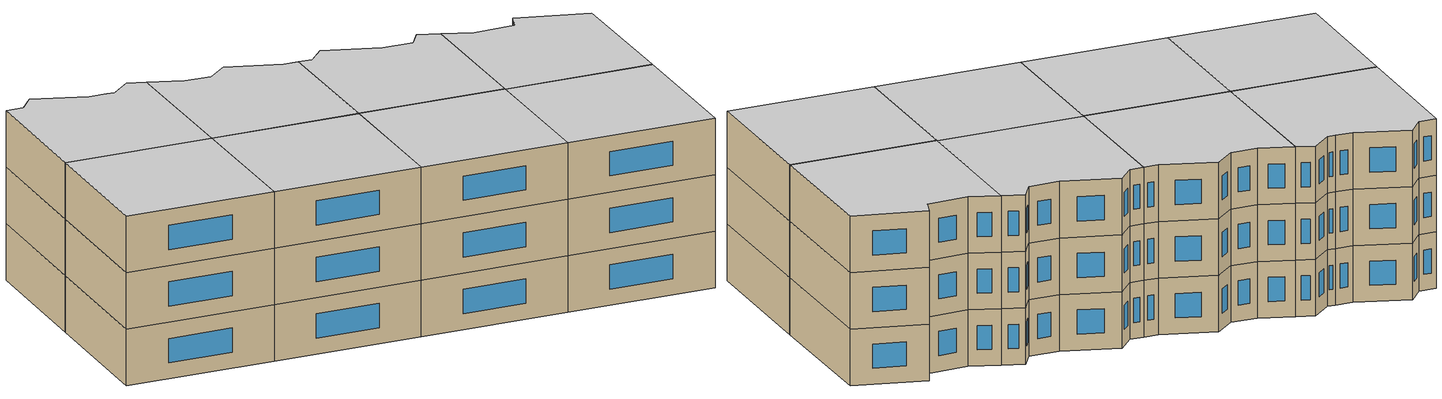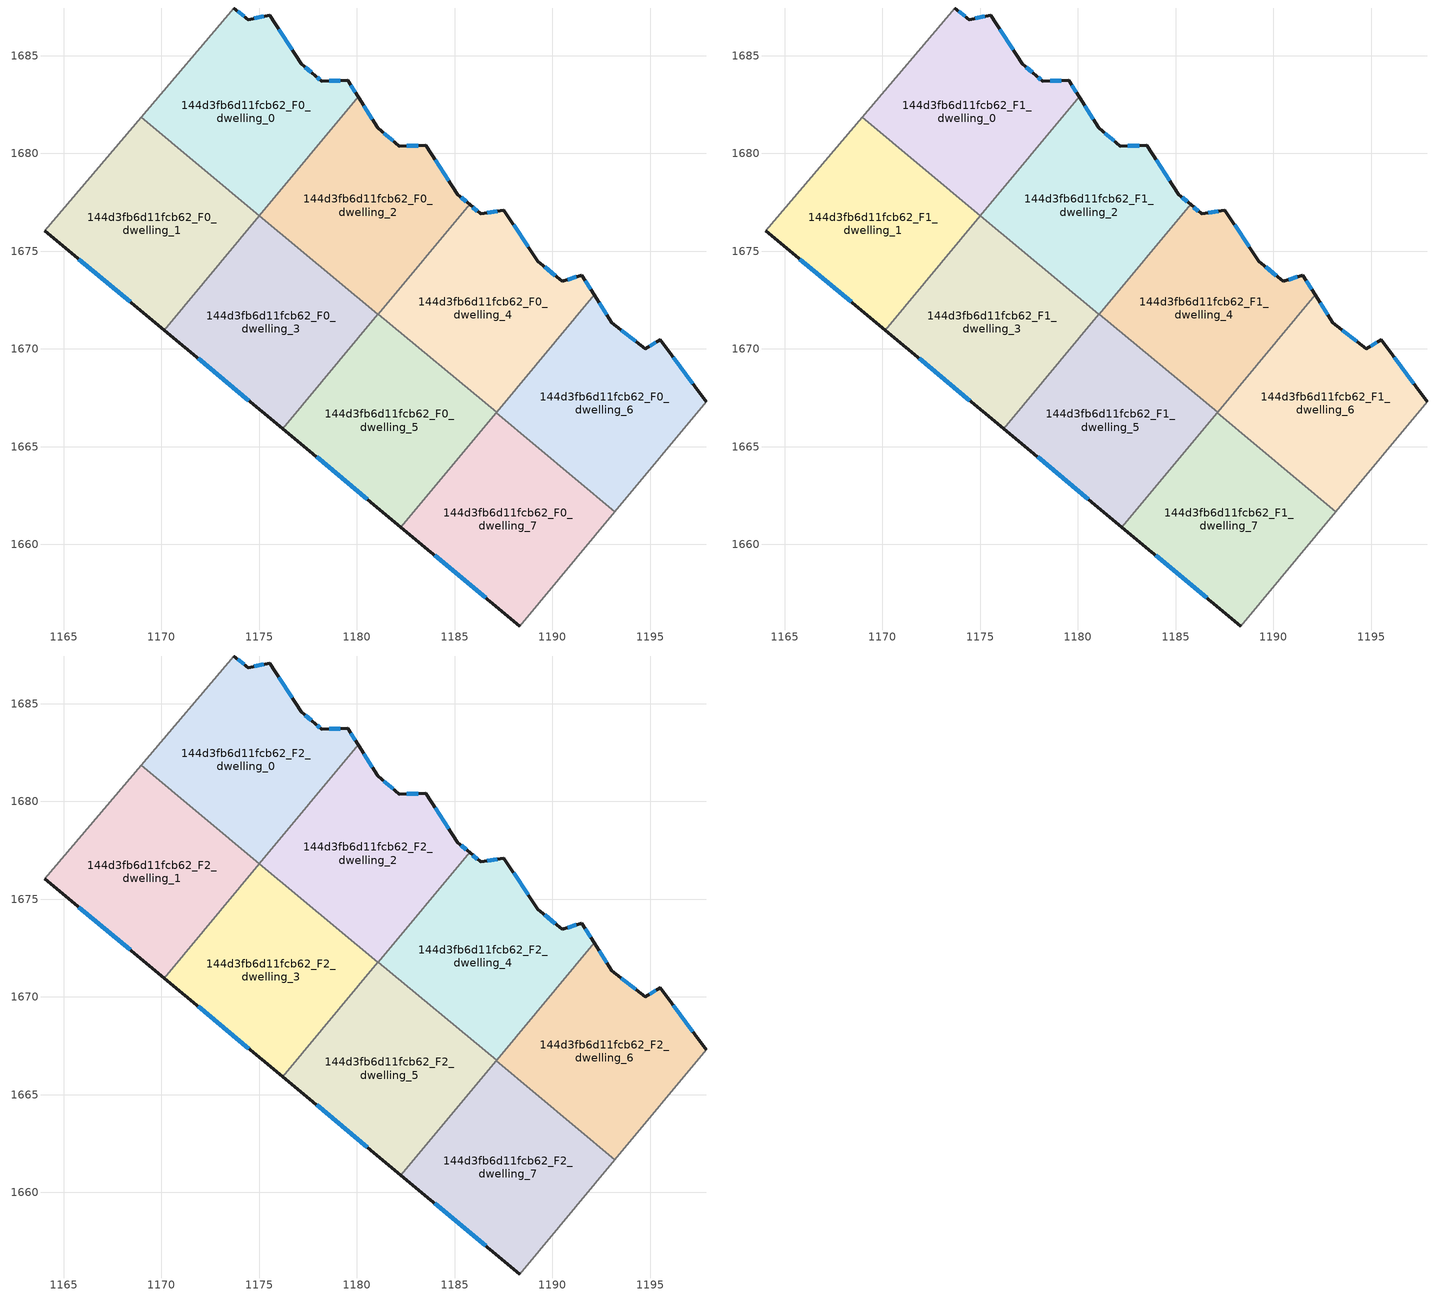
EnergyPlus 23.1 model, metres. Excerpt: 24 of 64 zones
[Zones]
144d3fb6d11fcb62_F0_dwelling_0
 floor ground (EU_floor_Construction): 1179.53,1683.74 1180.07,1682.89 1175.01,1676.82 1168.97,1681.85 1173.71,1687.44 1174.43,1686.84 1175.54,1687.08 1177.15,1684.58 1177.87,1683.97 1178.2,1683.7 z0
 wall outside (EU_wall_Construction): 1180.07,1682.89 1179.53,1683.74 1178.2,1683.7 1177.87,1683.97 1177.15,1684.58 1175.54,1687.08 1174.43,1686.84 1173.71,1687.44 z0:3
 wall to 144d3fb6d11fcb62_F0_dwelling_2 (EU_wall_Construction): 1175.01,1676.82 1180.07,1682.89 z0:3
 wall to 144d3fb6d11fcb62_F0_dwelling_1 (EU_wall_Construction): 1168.97,1681.85 1175.01,1676.82 z0:3
 wall adiabatic (EU_wall_Construction): 1173.71,1687.44 1168.97,1681.85 z0:3
 window (EU_Window_Construction): 1178.11,1683.78 1177.96,1683.89 / 1179.15,1683.73 1178.58,1683.71 / 1179.92,1683.14 1179.69,1683.5 / 1174.23,1687.01 1173.92,1687.27 / 1175.23,1687.01 1174.75,1686.91 / 1176.69,1685.29 1176,1686.37 / 1177.66,1684.14 1177.35,1684.41 z0.86:2.14
144d3fb6d11fcb62_F0_dwelling_1
 floor ground (EU_floor_Construction): 1175.01,1676.82 1170.14,1670.96 1164.04,1676.04 1168.97,1681.85 z0
 wall outside (EU_wall_Construction): 1164.04,1676.04 1170.14,1670.96 z0:3
 wall to 144d3fb6d11fcb62_F0_dwelling_3 (EU_wall_Construction): 1170.14,1670.96 1175.01,1676.82 z0:3
 wall adiabatic (EU_wall_Construction): 1168.97,1681.85 1164.04,1676.04 z0:3
 window (EU_Window_Construction): 1165.79,1674.59 1168.4,1672.42 z0.86:2.14
144d3fb6d11fcb62_F0_dwelling_2
 floor ground (EU_floor_Construction): 1183.54,1680.41 1185.17,1677.89 1185.77,1677.39 1181.08,1671.76 1175.01,1676.82 1180.07,1682.89 1181.08,1681.31 1182.17,1680.38 z0
 wall outside (EU_wall_Construction): 1185.77,1677.39 1185.17,1677.89 1183.54,1680.41 1182.17,1680.38 1181.08,1681.31 1180.07,1682.89 z0:3
 wall to 144d3fb6d11fcb62_F0_dwelling_3 (EU_wall_Construction): 1175.01,1676.82 1181.08,1671.76 z0:3
 wall to 144d3fb6d11fcb62_F0_dwelling_4 (EU_wall_Construction): 1181.1,1671.79 1185.77,1677.39 z0:3
 wall to 144d3fb6d11fcb62_F0_dwelling_5 (EU_wall_Construction): 1181.08,1671.76 1181.1,1671.79 z0:3
 window (EU_Window_Construction): 1185.6,1677.53 1185.34,1677.75 / 1180.79,1681.76 1180.36,1682.44 / 1181.86,1680.65 1181.39,1681.04 / 1183.15,1680.4 1182.56,1680.39 / 1184.71,1678.61 1184,1679.69 z0.86:2.14
144d3fb6d11fcb62_F0_dwelling_3
 floor ground (EU_floor_Construction): 1181.08,1671.76 1176.21,1665.91 1170.14,1670.96 1175.01,1676.82 z0
 wall outside (EU_wall_Construction): 1170.14,1670.96 1176.21,1665.91 z0:3
 wall to 144d3fb6d11fcb62_F0_dwelling_5 (EU_wall_Construction): 1176.21,1665.91 1181.08,1671.76 z0:3
 window (EU_Window_Construction): 1171.88,1669.52 1174.48,1667.36 z0.86:2.14
144d3fb6d11fcb62_F0_dwelling_4
 floor ground (EU_floor_Construction): 1191.52,1673.78 1192.15,1672.76 1187.15,1666.75 1181.1,1671.79 1185.77,1677.39 1186.33,1676.92 1187.52,1677.08 1189.25,1674.49 1190.5,1673.45 z0
 wall outside (EU_wall_Construction): 1192.15,1672.76 1191.52,1673.78 1190.5,1673.45 1189.25,1674.49 1187.52,1677.08 1186.33,1676.92 1185.77,1677.39 z0:3
 wall to 144d3fb6d11fcb62_F0_dwelling_5 (EU_wall_Construction): 1181.1,1671.79 1187.15,1666.75 z0:3
 wall to 144d3fb6d11fcb62_F0_dwelling_6 (EU_wall_Construction): 1187.15,1666.75 1192.15,1672.76 z0:3
 window (EU_Window_Construction): 1191.23,1673.68 1190.79,1673.54 / 1191.97,1673.05 1191.7,1673.49 / 1186.17,1677.05 1185.93,1677.26 / 1187.18,1677.04 1186.67,1676.97 / 1188.76,1675.23 1188.02,1676.34 / 1190.14,1673.75 1189.61,1674.2 z0.86:2.14
144d3fb6d11fcb62_F0_dwelling_5
 floor ground (EU_floor_Construction): 1187.15,1666.75 1182.26,1660.88 1176.21,1665.91 1181.1,1671.79 z0
 wall outside (EU_wall_Construction): 1176.21,1665.91 1182.26,1660.88 z0:3
 wall to 144d3fb6d11fcb62_F0_dwelling_7 (EU_wall_Construction): 1182.26,1660.88 1187.13,1666.73 z0:3
 wall to 144d3fb6d11fcb62_F0_dwelling_6 (EU_wall_Construction): 1187.13,1666.73 1187.15,1666.75 z0:3
 window (EU_Window_Construction): 1177.94,1664.47 1180.53,1662.32 z0.86:2.14
144d3fb6d11fcb62_F0_dwelling_6
 floor ground (EU_floor_Construction): 1195.52,1670.46 1197.87,1667.31 1193.19,1661.68 1187.13,1666.73 1192.15,1672.76 1193.03,1671.35 1194.76,1670 z0
 wall outside (EU_wall_Construction): 1197.87,1667.31 1195.52,1670.46 1194.76,1670 1193.03,1671.35 1192.15,1672.76 z0:3
 wall adiabatic (EU_wall_Construction): 1193.19,1661.68 1197.87,1667.31 z0:3
 wall to 144d3fb6d11fcb62_F0_dwelling_7 (EU_wall_Construction): 1187.13,1666.73 1193.19,1661.68 z0:3
 window (EU_Window_Construction): 1192.78,1671.75 1192.4,1672.36 / 1194.27,1670.38 1193.52,1670.96 / 1195.3,1670.33 1194.98,1670.13 / 1197.2,1668.21 1196.19,1669.56 z0.86:2.14
144d3fb6d11fcb62_F0_dwelling_7
 floor ground (EU_floor_Construction): 1193.19,1661.68 1188.33,1655.83 1182.26,1660.88 1187.13,1666.73 z0
 wall outside (EU_wall_Construction): 1182.26,1660.88 1188.33,1655.83 z0:3
 wall adiabatic (EU_wall_Construction): 1188.33,1655.83 1193.19,1661.68 z0:3
 window (EU_Window_Construction): 1183.99,1659.44 1186.59,1657.27 z0.86:2.14
144d3fb6d11fcb62_F1_dwelling_0
 floor to 144d3fb6d11fcb62_F0_dwelling_0 (EU_floor_Construction): 1179.53,1683.74 1180.07,1682.89 1175.01,1676.82 1168.97,1681.85 1173.71,1687.44 1174.43,1686.84 1175.54,1687.08 1177.15,1684.58 1177.87,1683.97 1178.2,1683.7 z3
 wall outside (EU_wall_Construction): 1180.07,1682.89 1179.53,1683.74 1178.2,1683.7 1177.87,1683.97 1177.15,1684.58 1175.54,1687.08 1174.43,1686.84 1173.71,1687.44 z3:6
 wall to 144d3fb6d11fcb62_F1_dwelling_2 (EU_wall_Construction): 1175.01,1676.82 1180.07,1682.89 z3:6
 wall to 144d3fb6d11fcb62_F1_dwelling_1 (EU_wall_Construction): 1168.97,1681.85 1175.01,1676.82 z3:6
 wall adiabatic (EU_wall_Construction): 1173.71,1687.44 1168.97,1681.85 z3:6
 window (EU_Window_Construction): 1178.11,1683.78 1177.96,1683.89 / 1179.15,1683.73 1178.58,1683.71 / 1179.92,1683.14 1179.69,1683.5 / 1174.23,1687.01 1173.92,1687.27 / 1175.23,1687.01 1174.75,1686.91 / 1176.69,1685.29 1176,1686.37 / 1177.66,1684.14 1177.35,1684.41 z3.86:5.14
144d3fb6d11fcb62_F1_dwelling_1
 floor to 144d3fb6d11fcb62_F0_dwelling_1 (EU_floor_Construction): 1175.01,1676.82 1170.14,1670.96 1164.04,1676.04 1168.97,1681.85 z3
 wall outside (EU_wall_Construction): 1164.04,1676.04 1170.14,1670.96 z3:6
 wall to 144d3fb6d11fcb62_F1_dwelling_3 (EU_wall_Construction): 1170.14,1670.96 1175.01,1676.82 z3:6
 wall adiabatic (EU_wall_Construction): 1168.97,1681.85 1164.04,1676.04 z3:6
 window (EU_Window_Construction): 1165.79,1674.59 1168.4,1672.42 z3.86:5.14
144d3fb6d11fcb62_F1_dwelling_2
 floor to 144d3fb6d11fcb62_F0_dwelling_2 (EU_floor_Construction): 1183.54,1680.41 1185.17,1677.89 1185.77,1677.39 1181.08,1671.76 1175.01,1676.82 1180.07,1682.89 1181.08,1681.31 1182.17,1680.38 z3
 wall outside (EU_wall_Construction): 1185.77,1677.39 1185.17,1677.89 1183.54,1680.41 1182.17,1680.38 1181.08,1681.31 1180.07,1682.89 z3:6
 wall to 144d3fb6d11fcb62_F1_dwelling_3 (EU_wall_Construction): 1175.01,1676.82 1181.08,1671.76 z3:6
 wall to 144d3fb6d11fcb62_F1_dwelling_4 (EU_wall_Construction): 1181.1,1671.79 1185.77,1677.39 z3:6
 wall to 144d3fb6d11fcb62_F1_dwelling_5 (EU_wall_Construction): 1181.08,1671.76 1181.1,1671.79 z3:6
 window (EU_Window_Construction): 1185.6,1677.53 1185.34,1677.75 / 1180.79,1681.76 1180.36,1682.44 / 1181.86,1680.65 1181.39,1681.04 / 1183.15,1680.4 1182.56,1680.39 / 1184.71,1678.61 1184,1679.69 z3.86:5.14
144d3fb6d11fcb62_F1_dwelling_3
 floor to 144d3fb6d11fcb62_F0_dwelling_3 (EU_floor_Construction): 1181.08,1671.76 1176.21,1665.91 1170.14,1670.96 1175.01,1676.82 z3
 wall outside (EU_wall_Construction): 1170.14,1670.96 1176.21,1665.91 z3:6
 wall to 144d3fb6d11fcb62_F1_dwelling_5 (EU_wall_Construction): 1176.21,1665.91 1181.08,1671.76 z3:6
 window (EU_Window_Construction): 1171.88,1669.52 1174.48,1667.36 z3.86:5.14
144d3fb6d11fcb62_F1_dwelling_4
 floor to 144d3fb6d11fcb62_F0_dwelling_4 (EU_floor_Construction): 1191.52,1673.78 1192.15,1672.76 1187.15,1666.75 1181.1,1671.79 1185.77,1677.39 1186.33,1676.92 1187.52,1677.08 1189.25,1674.49 1190.5,1673.45 z3
 wall outside (EU_wall_Construction): 1192.15,1672.76 1191.52,1673.78 1190.5,1673.45 1189.25,1674.49 1187.52,1677.08 1186.33,1676.92 1185.77,1677.39 z3:6
 wall to 144d3fb6d11fcb62_F1_dwelling_5 (EU_wall_Construction): 1181.1,1671.79 1187.15,1666.75 z3:6
 wall to 144d3fb6d11fcb62_F1_dwelling_6 (EU_wall_Construction): 1187.15,1666.75 1192.15,1672.76 z3:6
 window (EU_Window_Construction): 1191.23,1673.68 1190.79,1673.54 / 1191.97,1673.05 1191.7,1673.49 / 1186.17,1677.05 1185.93,1677.26 / 1187.18,1677.04 1186.67,1676.97 / 1188.76,1675.23 1188.02,1676.34 / 1190.14,1673.75 1189.61,1674.2 z3.86:5.14
144d3fb6d11fcb62_F1_dwelling_5
 floor to 144d3fb6d11fcb62_F0_dwelling_5 (EU_floor_Construction): 1187.15,1666.75 1182.26,1660.88 1176.21,1665.91 1181.1,1671.79 z3
 wall outside (EU_wall_Construction): 1176.21,1665.91 1182.26,1660.88 z3:6
 wall to 144d3fb6d11fcb62_F1_dwelling_7 (EU_wall_Construction): 1182.26,1660.88 1187.13,1666.73 z3:6
 wall to 144d3fb6d11fcb62_F1_dwelling_6 (EU_wall_Construction): 1187.13,1666.73 1187.15,1666.75 z3:6
 window (EU_Window_Construction): 1177.94,1664.47 1180.53,1662.32 z3.86:5.14
144d3fb6d11fcb62_F1_dwelling_6
 floor to 144d3fb6d11fcb62_F0_dwelling_6 (EU_floor_Construction): 1195.52,1670.46 1197.87,1667.31 1193.19,1661.68 1187.13,1666.73 1192.15,1672.76 1193.03,1671.35 1194.76,1670 z3
 wall outside (EU_wall_Construction): 1197.87,1667.31 1195.52,1670.46 1194.76,1670 1193.03,1671.35 1192.15,1672.76 z3:6
 wall adiabatic (EU_wall_Construction): 1193.19,1661.68 1197.87,1667.31 z3:6
 wall to 144d3fb6d11fcb62_F1_dwelling_7 (EU_wall_Construction): 1187.13,1666.73 1193.19,1661.68 z3:6
 window (EU_Window_Construction): 1192.78,1671.75 1192.4,1672.36 / 1194.27,1670.38 1193.52,1670.96 / 1195.3,1670.33 1194.98,1670.13 / 1197.2,1668.21 1196.19,1669.56 z3.86:5.14
144d3fb6d11fcb62_F1_dwelling_7
 floor to 144d3fb6d11fcb62_F0_dwelling_7 (EU_floor_Construction): 1193.19,1661.68 1188.33,1655.83 1182.26,1660.88 1187.13,1666.73 z3
 wall outside (EU_wall_Construction): 1182.26,1660.88 1188.33,1655.83 z3:6
 wall adiabatic (EU_wall_Construction): 1188.33,1655.83 1193.19,1661.68 z3:6
 window (EU_Window_Construction): 1183.99,1659.44 1186.59,1657.27 z3.86:5.14
144d3fb6d11fcb62_F2_dwelling_0
 floor to 144d3fb6d11fcb62_F1_dwelling_0 (EU_floor_Construction): 1179.53,1683.74 1180.07,1682.89 1175.01,1676.82 1168.97,1681.85 1173.71,1687.44 1174.43,1686.84 1175.54,1687.08 1177.15,1684.58 1177.87,1683.97 1178.2,1683.7 z6
 wall outside (EU_wall_Construction): 1180.07,1682.89 1179.53,1683.74 1178.2,1683.7 1177.87,1683.97 1177.15,1684.58 1175.54,1687.08 1174.43,1686.84 1173.71,1687.44 z6:9
 wall to 144d3fb6d11fcb62_F2_dwelling_2 (EU_wall_Construction): 1175.01,1676.82 1180.07,1682.89 z6:9
 wall to 144d3fb6d11fcb62_F2_dwelling_1 (EU_wall_Construction): 1168.97,1681.85 1175.01,1676.82 z6:9
 wall adiabatic (EU_wall_Construction): 1173.71,1687.44 1168.97,1681.85 z6:9
 window (EU_Window_Construction): 1178.11,1683.78 1177.96,1683.89 / 1179.15,1683.73 1178.58,1683.71 / 1179.92,1683.14 1179.69,1683.5 / 1174.23,1687.01 1173.92,1687.27 / 1175.23,1687.01 1174.75,1686.91 / 1176.69,1685.29 1176,1686.37 / 1177.66,1684.14 1177.35,1684.41 z6.86:8.14
 ceiling to 144d3fb6d11fcb62_F3_dwelling_0 (EU_floor_Construction): 1175.01,1676.82 1180.07,1682.89 1179.53,1683.74 1178.2,1683.7 1177.87,1683.97 1177.15,1684.58 1175.54,1687.08 1174.43,1686.84 1173.71,1687.44 1168.97,1681.85 z9
144d3fb6d11fcb62_F2_dwelling_1
 floor to 144d3fb6d11fcb62_F1_dwelling_1 (EU_floor_Construction): 1175.01,1676.82 1170.14,1670.96 1164.04,1676.04 1168.97,1681.85 z6
 wall outside (EU_wall_Construction): 1164.04,1676.04 1170.14,1670.96 z6:9
 wall to 144d3fb6d11fcb62_F2_dwelling_3 (EU_wall_Construction): 1170.14,1670.96 1175.01,1676.82 z6:9
 wall adiabatic (EU_wall_Construction): 1168.97,1681.85 1164.04,1676.04 z6:9
 window (EU_Window_Construction): 1165.79,1674.59 1168.4,1672.42 z6.86:8.14
 ceiling to 144d3fb6d11fcb62_F3_dwelling_1 (EU_floor_Construction): 1170.14,1670.96 1175.01,1676.82 1168.97,1681.85 1164.04,1676.04 z9
144d3fb6d11fcb62_F2_dwelling_2
 floor to 144d3fb6d11fcb62_F1_dwelling_2 (EU_floor_Construction): 1183.54,1680.41 1185.17,1677.89 1185.77,1677.39 1181.08,1671.76 1175.01,1676.82 1180.07,1682.89 1181.08,1681.31 1182.17,1680.38 z6
 wall outside (EU_wall_Construction): 1185.77,1677.39 1185.17,1677.89 1183.54,1680.41 1182.17,1680.38 1181.08,1681.31 1180.07,1682.89 z6:9
 wall to 144d3fb6d11fcb62_F2_dwelling_3 (EU_wall_Construction): 1175.01,1676.82 1181.08,1671.76 z6:9
 wall to 144d3fb6d11fcb62_F2_dwelling_4 (EU_wall_Construction): 1181.1,1671.79 1185.77,1677.39 z6:9
 wall to 144d3fb6d11fcb62_F2_dwelling_5 (EU_wall_Construction): 1181.08,1671.76 1181.1,1671.79 z6:9
 window (EU_Window_Construction): 1185.6,1677.53 1185.34,1677.75 / 1180.79,1681.76 1180.36,1682.44 / 1181.86,1680.65 1181.39,1681.04 / 1183.15,1680.4 1182.56,1680.39 / 1184.71,1678.61 1184,1679.69 z6.86:8.14
 ceiling to 144d3fb6d11fcb62_F3_dwelling_2 (EU_floor_Construction): 1181.08,1671.76 1185.77,1677.39 1185.17,1677.89 1183.54,1680.41 1182.17,1680.38 1181.08,1681.31 1180.07,1682.89 1175.01,1676.82 z9
144d3fb6d11fcb62_F2_dwelling_3
 floor to 144d3fb6d11fcb62_F1_dwelling_3 (EU_floor_Construction): 1181.08,1671.76 1176.21,1665.91 1170.14,1670.96 1175.01,1676.82 z6
 wall outside (EU_wall_Construction): 1170.14,1670.96 1176.21,1665.91 z6:9
 wall to 144d3fb6d11fcb62_F2_dwelling_5 (EU_wall_Construction): 1176.21,1665.91 1181.08,1671.76 z6:9
 window (EU_Window_Construction): 1171.88,1669.52 1174.48,1667.36 z6.86:8.14
 ceiling to 144d3fb6d11fcb62_F3_dwelling_3 (EU_floor_Construction): 1176.21,1665.91 1181.08,1671.76 1175.01,1676.82 1170.14,1670.96 z9
144d3fb6d11fcb62_F2_dwelling_4
 floor to 144d3fb6d11fcb62_F1_dwelling_4 (EU_floor_Construction): 1191.52,1673.78 1192.15,1672.76 1187.15,1666.75 1181.1,1671.79 1185.77,1677.39 1186.33,1676.92 1187.52,1677.08 1189.25,1674.49 1190.5,1673.45 z6
 wall outside (EU_wall_Construction): 1192.15,1672.76 1191.52,1673.78 1190.5,1673.45 1189.25,1674.49 1187.52,1677.08 1186.33,1676.92 1185.77,1677.39 z6:9
 wall to 144d3fb6d11fcb62_F2_dwelling_5 (EU_wall_Construction): 1181.1,1671.79 1187.15,1666.75 z6:9
 wall to 144d3fb6d11fcb62_F2_dwelling_6 (EU_wall_Construction): 1187.15,1666.75 1192.15,1672.76 z6:9
 window (EU_Window_Construction): 1191.23,1673.68 1190.79,1673.54 / 1191.97,1673.05 1191.7,1673.49 / 1186.17,1677.05 1185.93,1677.26 / 1187.18,1677.04 1186.67,1676.97 / 1188.76,1675.23 1188.02,1676.34 / 1190.14,1673.75 1189.61,1674.2 z6.86:8.14
 ceiling to 144d3fb6d11fcb62_F3_dwelling_4 (EU_floor_Construction): 1187.15,1666.75 1192.15,1672.76 1191.52,1673.78 1190.5,1673.45 1189.25,1674.49 1187.52,1677.08 1186.33,1676.92 1185.77,1677.39 1181.1,1671.79 z9
144d3fb6d11fcb62_F2_dwelling_5
 floor to 144d3fb6d11fcb62_F1_dwelling_5 (EU_floor_Construction): 1187.15,1666.75 1182.26,1660.88 1176.21,1665.91 1181.1,1671.79 z6
 wall outside (EU_wall_Construction): 1176.21,1665.91 1182.26,1660.88 z6:9
 wall to 144d3fb6d11fcb62_F2_dwelling_7 (EU_wall_Construction): 1182.26,1660.88 1187.13,1666.73 z6:9
 wall to 144d3fb6d11fcb62_F2_dwelling_6 (EU_wall_Construction): 1187.13,1666.73 1187.15,1666.75 z6:9
 window (EU_Window_Construction): 1177.94,1664.47 1180.53,1662.32 z6.86:8.14
 ceiling to 144d3fb6d11fcb62_F3_dwelling_5 (EU_floor_Construction): 1182.26,1660.88 1187.15,1666.75 1181.1,1671.79 1176.21,1665.91 z9
144d3fb6d11fcb62_F2_dwelling_6
 floor to 144d3fb6d11fcb62_F1_dwelling_6 (EU_floor_Construction): 1195.52,1670.46 1197.87,1667.31 1193.19,1661.68 1187.13,1666.73 1192.15,1672.76 1193.03,1671.35 1194.76,1670 z6
 wall outside (EU_wall_Construction): 1197.87,1667.31 1195.52,1670.46 1194.76,1670 1193.03,1671.35 1192.15,1672.76 z6:9
 wall adiabatic (EU_wall_Construction): 1193.19,1661.68 1197.87,1667.31 z6:9
 wall to 144d3fb6d11fcb62_F2_dwelling_7 (EU_wall_Construction): 1187.13,1666.73 1193.19,1661.68 z6:9
 window (EU_Window_Construction): 1192.78,1671.75 1192.4,1672.36 / 1194.27,1670.38 1193.52,1670.96 / 1195.3,1670.33 1194.98,1670.13 / 1197.2,1668.21 1196.19,1669.56 z6.86:8.14
 ceiling to 144d3fb6d11fcb62_F3_dwelling_6 (EU_floor_Construction): 1193.19,1661.68 1197.87,1667.31 1195.52,1670.46 1194.76,1670 1193.03,1671.35 1192.15,1672.76 1187.13,1666.73 z9
144d3fb6d11fcb62_F2_dwelling_7
 floor to 144d3fb6d11fcb62_F1_dwelling_7 (EU_floor_Construction): 1193.19,1661.68 1188.33,1655.83 1182.26,1660.88 1187.13,1666.73 z6
 wall outside (EU_wall_Construction): 1182.26,1660.88 1188.33,1655.83 z6:9
 wall adiabatic (EU_wall_Construction): 1188.33,1655.83 1193.19,1661.68 z6:9
 window (EU_Window_Construction): 1183.99,1659.44 1186.59,1657.27 z6.86:8.14
 ceiling to 144d3fb6d11fcb62_F3_dwelling_7 (EU_floor_Construction): 1188.33,1655.83 1193.19,1661.68 1187.13,1666.73 1182.26,1660.88 z9
[Building]
EU S2 Campaign: North Axis=0; Terrain=City; Solar Distribution=FullExterior
[Site:Location]
Helsinki-Vantaa.AP: Latitude=60.317; Longitude=24.963; Time Zone=2; Elevation=54.6
[SizingPeriod:WeatherFileDays]
AnnualSizingPeriod: Begin Month=1; Begin Day of Month=1; End Month=12; End Day of Month=31; Day of Week for Start Day=Monday; Use Weather File Daylight Saving Period=No; Use Weather File Rain and Snow Indicators=No
[MATERIAL]
EU_InternalMass_Material: Roughness=MediumRough; Thickness=0.1; Conductivity=1; Density=1800; Specific Heat=900; Thermal Absorptance=0.9; Solar Absorptance=0.7; Visible Absorptance=0.7
[MATERIAL:NOMASS] Roughness=MediumRough; Thermal Absorptance=0.9; Solar Absorptance=0.7; Visible Absorptance=0.7
Name | Thermal Resistance
EU_wall_NoMass | 1.10183
EU_floor_NoMass | 1.70606
[WINDOWMATERIAL:SIMPLEGLAZINGSYSTEM]
EU_Window_SimpleGlazing: UFactor=3.11035; Solar Heat Gain Coefficient=0.8; Visible Transmittance=0.8
[CONSTRUCTION]
EU_wall_Construction: EU_wall_NoMass
EU_floor_Construction: EU_floor_NoMass
EU_Window_Construction: EU_Window_SimpleGlazing
EU_InternalMass_Construction: EU_InternalMass_Material
[ZONE] Type=1; Multiplier=1; Ceiling Height=autocalculate; Floor Area=autocalculate; Part of Total Floor Area=Yes
Name | Volume
144d3fb6d11fcb62_F0_dwelling_0; 144d3fb6d11fcb62_F1_dwelling_0; 144d3fb6d11fcb62_F2_dwelling_0 | 180.365
144d3fb6d11fcb62_F0_dwelling_1; 144d3fb6d11fcb62_F1_dwelling_1; 144d3fb6d11fcb62_F2_dwelling_1 | 180.378
144d3fb6d11fcb62_F0_dwelling_2; 144d3fb6d11fcb62_F1_dwelling_2; 144d3fb6d11fcb62_F2_dwelling_2 | 180.361
144d3fb6d11fcb62_F0_dwelling_3; 144d3fb6d11fcb62_F1_dwelling_3; 144d3fb6d11fcb62_F2_dwelling_3 | 180.387
144d3fb6d11fcb62_F0_dwelling_4; 144d3fb6d11fcb62_F1_dwelling_4; 144d3fb6d11fcb62_F2_dwelling_4 | 180.363
144d3fb6d11fcb62_F0_dwelling_5; 144d3fb6d11fcb62_F1_dwelling_5; 144d3fb6d11fcb62_F2_dwelling_5 | 180.346
144d3fb6d11fcb62_F0_dwelling_6; 144d3fb6d11fcb62_F1_dwelling_6; 144d3fb6d11fcb62_F2_dwelling_6 | 180.385
144d3fb6d11fcb62_F0_dwelling_7; 144d3fb6d11fcb62_F1_dwelling_7; 144d3fb6d11fcb62_F2_dwelling_7 | 180.382
[INTERNALMASS] Construction=EU_InternalMass_Construction
Name | Zone or ZoneList | Surface Area
144d3fb6d11fcb62_F0_dwelling_0_EU_InternalMass | 144d3fb6d11fcb62_F0_dwelling_0 | 60.1223
144d3fb6d11fcb62_F0_dwelling_1_EU_InternalMass | 144d3fb6d11fcb62_F0_dwelling_1 | 60.1259
144d3fb6d11fcb62_F0_dwelling_2_EU_InternalMass | 144d3fb6d11fcb62_F0_dwelling_2 | 60.1208
144d3fb6d11fcb62_F0_dwelling_3_EU_InternalMass | 144d3fb6d11fcb62_F0_dwelling_3 | 60.1291
144d3fb6d11fcb62_F0_dwelling_4_EU_InternalMass | 144d3fb6d11fcb62_F0_dwelling_4 | 60.121
144d3fb6d11fcb62_F0_dwelling_5_EU_InternalMass | 144d3fb6d11fcb62_F0_dwelling_5 | 60.1152
144d3fb6d11fcb62_F0_dwelling_6_EU_InternalMass | 144d3fb6d11fcb62_F0_dwelling_6 | 60.1282
144d3fb6d11fcb62_F0_dwelling_7_EU_InternalMass | 144d3fb6d11fcb62_F0_dwelling_7 | 60.1269
144d3fb6d11fcb62_F1_dwelling_0_EU_InternalMass | 144d3fb6d11fcb62_F1_dwelling_0 | 60.1223
144d3fb6d11fcb62_F1_dwelling_1_EU_InternalMass | 144d3fb6d11fcb62_F1_dwelling_1 | 60.1259
144d3fb6d11fcb62_F1_dwelling_2_EU_InternalMass | 144d3fb6d11fcb62_F1_dwelling_2 | 60.1208
144d3fb6d11fcb62_F1_dwelling_3_EU_InternalMass | 144d3fb6d11fcb62_F1_dwelling_3 | 60.1291
144d3fb6d11fcb62_F1_dwelling_4_EU_InternalMass | 144d3fb6d11fcb62_F1_dwelling_4 | 60.121
144d3fb6d11fcb62_F1_dwelling_5_EU_InternalMass | 144d3fb6d11fcb62_F1_dwelling_5 | 60.1152
144d3fb6d11fcb62_F1_dwelling_6_EU_InternalMass | 144d3fb6d11fcb62_F1_dwelling_6 | 60.1282
144d3fb6d11fcb62_F1_dwelling_7_EU_InternalMass | 144d3fb6d11fcb62_F1_dwelling_7 | 60.1269
144d3fb6d11fcb62_F2_dwelling_0_EU_InternalMass | 144d3fb6d11fcb62_F2_dwelling_0 | 60.1223
144d3fb6d11fcb62_F2_dwelling_1_EU_InternalMass | 144d3fb6d11fcb62_F2_dwelling_1 | 60.1259
144d3fb6d11fcb62_F2_dwelling_2_EU_InternalMass | 144d3fb6d11fcb62_F2_dwelling_2 | 60.1208
144d3fb6d11fcb62_F2_dwelling_3_EU_InternalMass | 144d3fb6d11fcb62_F2_dwelling_3 | 60.1291
144d3fb6d11fcb62_F2_dwelling_4_EU_InternalMass | 144d3fb6d11fcb62_F2_dwelling_4 | 60.121
144d3fb6d11fcb62_F2_dwelling_5_EU_InternalMass | 144d3fb6d11fcb62_F2_dwelling_5 | 60.1152
144d3fb6d11fcb62_F2_dwelling_6_EU_InternalMass | 144d3fb6d11fcb62_F2_dwelling_6 | 60.1282
144d3fb6d11fcb62_F2_dwelling_7_EU_InternalMass | 144d3fb6d11fcb62_F2_dwelling_7 | 60.1269
[OTHEREQUIPMENT] Fuel Type=Electricity; Design Level Calculation Method=Watts/Area; Power per Zone Floor Area=1; Fraction Latent=0; Fraction Radiant=0; Fraction Lost=0; Carbon Dioxide Generation Rate=0; EndUse Subcategory=EU_Step8_InternalGains
Name | Zone or ZoneList or Space or SpaceList | Schedule
EU_Step8_InternalGain_144d3fb6d11fcb62_F0_dwelling_0_f000 | 144d3fb6d11fcb62_F0_dwelling_0 | EU_Step8_GainSchedule_144d3fb6d11fcb62_F0_dwelling_0_f000
EU_Step8_InternalGain_144d3fb6d11fcb62_F0_dwelling_1_f000 | 144d3fb6d11fcb62_F0_dwelling_1 | EU_Step8_GainSchedule_144d3fb6d11fcb62_F0_dwelling_1_f000
EU_Step8_InternalGain_144d3fb6d11fcb62_F0_dwelling_2_f000 | 144d3fb6d11fcb62_F0_dwelling_2 | EU_Step8_GainSchedule_144d3fb6d11fcb62_F0_dwelling_2_f000
EU_Step8_InternalGain_144d3fb6d11fcb62_F0_dwelling_3_f000 | 144d3fb6d11fcb62_F0_dwelling_3 | EU_Step8_GainSchedule_144d3fb6d11fcb62_F0_dwelling_3_f000
EU_Step8_InternalGain_144d3fb6d11fcb62_F0_dwelling_4_f000 | 144d3fb6d11fcb62_F0_dwelling_4 | EU_Step8_GainSchedule_144d3fb6d11fcb62_F0_dwelling_4_f000
EU_Step8_InternalGain_144d3fb6d11fcb62_F0_dwelling_5_f000 | 144d3fb6d11fcb62_F0_dwelling_5 | EU_Step8_GainSchedule_144d3fb6d11fcb62_F0_dwelling_5_f000
EU_Step8_InternalGain_144d3fb6d11fcb62_F0_dwelling_6_f000 | 144d3fb6d11fcb62_F0_dwelling_6 | EU_Step8_GainSchedule_144d3fb6d11fcb62_F0_dwelling_6_f000
EU_Step8_InternalGain_144d3fb6d11fcb62_F0_dwelling_7_f000 | 144d3fb6d11fcb62_F0_dwelling_7 | EU_Step8_GainSchedule_144d3fb6d11fcb62_F0_dwelling_7_f000
EU_Step8_InternalGain_144d3fb6d11fcb62_F1_dwelling_0_f000 | 144d3fb6d11fcb62_F1_dwelling_0 | EU_Step8_GainSchedule_144d3fb6d11fcb62_F1_dwelling_0_f000
EU_Step8_InternalGain_144d3fb6d11fcb62_F1_dwelling_1_f000 | 144d3fb6d11fcb62_F1_dwelling_1 | EU_Step8_GainSchedule_144d3fb6d11fcb62_F1_dwelling_1_f000
EU_Step8_InternalGain_144d3fb6d11fcb62_F1_dwelling_2_f000 | 144d3fb6d11fcb62_F1_dwelling_2 | EU_Step8_GainSchedule_144d3fb6d11fcb62_F1_dwelling_2_f000
EU_Step8_InternalGain_144d3fb6d11fcb62_F1_dwelling_3_f000 | 144d3fb6d11fcb62_F1_dwelling_3 | EU_Step8_GainSchedule_144d3fb6d11fcb62_F1_dwelling_3_f000
EU_Step8_InternalGain_144d3fb6d11fcb62_F1_dwelling_4_f000 | 144d3fb6d11fcb62_F1_dwelling_4 | EU_Step8_GainSchedule_144d3fb6d11fcb62_F1_dwelling_4_f000
EU_Step8_InternalGain_144d3fb6d11fcb62_F1_dwelling_5_f000 | 144d3fb6d11fcb62_F1_dwelling_5 | EU_Step8_GainSchedule_144d3fb6d11fcb62_F1_dwelling_5_f000
EU_Step8_InternalGain_144d3fb6d11fcb62_F1_dwelling_6_f000 | 144d3fb6d11fcb62_F1_dwelling_6 | EU_Step8_GainSchedule_144d3fb6d11fcb62_F1_dwelling_6_f000
EU_Step8_InternalGain_144d3fb6d11fcb62_F1_dwelling_7_f000 | 144d3fb6d11fcb62_F1_dwelling_7 | EU_Step8_GainSchedule_144d3fb6d11fcb62_F1_dwelling_7_f000
EU_Step8_InternalGain_144d3fb6d11fcb62_F2_dwelling_0_f000 | 144d3fb6d11fcb62_F2_dwelling_0 | EU_Step8_GainSchedule_144d3fb6d11fcb62_F2_dwelling_0_f000
EU_Step8_InternalGain_144d3fb6d11fcb62_F2_dwelling_1_f000 | 144d3fb6d11fcb62_F2_dwelling_1 | EU_Step8_GainSchedule_144d3fb6d11fcb62_F2_dwelling_1_f000
EU_Step8_InternalGain_144d3fb6d11fcb62_F2_dwelling_2_f000 | 144d3fb6d11fcb62_F2_dwelling_2 | EU_Step8_GainSchedule_144d3fb6d11fcb62_F2_dwelling_2_f000
EU_Step8_InternalGain_144d3fb6d11fcb62_F2_dwelling_3_f000 | 144d3fb6d11fcb62_F2_dwelling_3 | EU_Step8_GainSchedule_144d3fb6d11fcb62_F2_dwelling_3_f000
EU_Step8_InternalGain_144d3fb6d11fcb62_F2_dwelling_4_f000 | 144d3fb6d11fcb62_F2_dwelling_4 | EU_Step8_GainSchedule_144d3fb6d11fcb62_F2_dwelling_4_f000
EU_Step8_InternalGain_144d3fb6d11fcb62_F2_dwelling_5_f000 | 144d3fb6d11fcb62_F2_dwelling_5 | EU_Step8_GainSchedule_144d3fb6d11fcb62_F2_dwelling_5_f000
EU_Step8_InternalGain_144d3fb6d11fcb62_F2_dwelling_6_f000 | 144d3fb6d11fcb62_F2_dwelling_6 | EU_Step8_GainSchedule_144d3fb6d11fcb62_F2_dwelling_6_f000
EU_Step8_InternalGain_144d3fb6d11fcb62_F2_dwelling_7_f000 | 144d3fb6d11fcb62_F2_dwelling_7 | EU_Step8_GainSchedule_144d3fb6d11fcb62_F2_dwelling_7_f000
[ZONEVENTILATION:DESIGNFLOWRATE] Schedule=EU_AlwaysOn; Design Flow Rate Calculation Method=AirChanges/Hour; Air Changes per Hour=0.756316; Ventilation Type=Natural; Fan Pressure Rise=0; Fan Total Efficiency=1; Constant Term Coefficient=1; Temperature Term Coefficient=0; Velocity Term Coefficient=0; Velocity Squared Term Coefficient=0; Minimum Indoor Temperature=-100; Maximum Indoor Temperature=100; Delta Temperature=-100; Minimum Outdoor Temperature=-100; Maximum Outdoor Temperature=100; Maximum Wind Speed=40
Name | Zone or ZoneList or Space or SpaceList
EU_ConstantAir_144d3fb6d11fcb62_F0_dwelling_0 | 144d3fb6d11fcb62_F0_dwelling_0
EU_ConstantAir_144d3fb6d11fcb62_F0_dwelling_1 | 144d3fb6d11fcb62_F0_dwelling_1
EU_ConstantAir_144d3fb6d11fcb62_F0_dwelling_2 | 144d3fb6d11fcb62_F0_dwelling_2
EU_ConstantAir_144d3fb6d11fcb62_F0_dwelling_3 | 144d3fb6d11fcb62_F0_dwelling_3
EU_ConstantAir_144d3fb6d11fcb62_F0_dwelling_4 | 144d3fb6d11fcb62_F0_dwelling_4
EU_ConstantAir_144d3fb6d11fcb62_F0_dwelling_5 | 144d3fb6d11fcb62_F0_dwelling_5
EU_ConstantAir_144d3fb6d11fcb62_F0_dwelling_6 | 144d3fb6d11fcb62_F0_dwelling_6
EU_ConstantAir_144d3fb6d11fcb62_F0_dwelling_7 | 144d3fb6d11fcb62_F0_dwelling_7
EU_ConstantAir_144d3fb6d11fcb62_F1_dwelling_0 | 144d3fb6d11fcb62_F1_dwelling_0
EU_ConstantAir_144d3fb6d11fcb62_F1_dwelling_1 | 144d3fb6d11fcb62_F1_dwelling_1
EU_ConstantAir_144d3fb6d11fcb62_F1_dwelling_2 | 144d3fb6d11fcb62_F1_dwelling_2
EU_ConstantAir_144d3fb6d11fcb62_F1_dwelling_3 | 144d3fb6d11fcb62_F1_dwelling_3
EU_ConstantAir_144d3fb6d11fcb62_F1_dwelling_4 | 144d3fb6d11fcb62_F1_dwelling_4
EU_ConstantAir_144d3fb6d11fcb62_F1_dwelling_5 | 144d3fb6d11fcb62_F1_dwelling_5
EU_ConstantAir_144d3fb6d11fcb62_F1_dwelling_6 | 144d3fb6d11fcb62_F1_dwelling_6
EU_ConstantAir_144d3fb6d11fcb62_F1_dwelling_7 | 144d3fb6d11fcb62_F1_dwelling_7
EU_ConstantAir_144d3fb6d11fcb62_F2_dwelling_0 | 144d3fb6d11fcb62_F2_dwelling_0
EU_ConstantAir_144d3fb6d11fcb62_F2_dwelling_1 | 144d3fb6d11fcb62_F2_dwelling_1
EU_ConstantAir_144d3fb6d11fcb62_F2_dwelling_2 | 144d3fb6d11fcb62_F2_dwelling_2
EU_ConstantAir_144d3fb6d11fcb62_F2_dwelling_3 | 144d3fb6d11fcb62_F2_dwelling_3
EU_ConstantAir_144d3fb6d11fcb62_F2_dwelling_4 | 144d3fb6d11fcb62_F2_dwelling_4
EU_ConstantAir_144d3fb6d11fcb62_F2_dwelling_5 | 144d3fb6d11fcb62_F2_dwelling_5
EU_ConstantAir_144d3fb6d11fcb62_F2_dwelling_6 | 144d3fb6d11fcb62_F2_dwelling_6
EU_ConstantAir_144d3fb6d11fcb62_F2_dwelling_7 | 144d3fb6d11fcb62_F2_dwelling_7
[HVACTEMPLATE:THERMOSTAT] Constant Heating Setpoint=20; Constant Cooling Setpoint=50
EU_HeatOnly_144d3fb6d11fcb62_F0_dwelling_0; EU_HeatOnly_144d3fb6d11fcb62_F0_dwelling_1; EU_HeatOnly_144d3fb6d11fcb62_F0_dwelling_2; EU_HeatOnly_144d3fb6d11fcb62_F0_dwelling_3; EU_HeatOnly_144d3fb6d11fcb62_F0_dwelling_4; EU_HeatOnly_144d3fb6d11fcb62_F0_dwelling_5; EU_HeatOnly_144d3fb6d11fcb62_F0_dwelling_6; EU_HeatOnly_144d3fb6d11fcb62_F0_dwelling_7; EU_HeatOnly_144d3fb6d11fcb62_F1_dwelling_0; EU_HeatOnly_144d3fb6d11fcb62_F1_dwelling_1; EU_HeatOnly_144d3fb6d11fcb62_F1_dwelling_2; EU_HeatOnly_144d3fb6d11fcb62_F1_dwelling_3; EU_HeatOnly_144d3fb6d11fcb62_F1_dwelling_4; EU_HeatOnly_144d3fb6d11fcb62_F1_dwelling_5; EU_HeatOnly_144d3fb6d11fcb62_F1_dwelling_6; EU_HeatOnly_144d3fb6d11fcb62_F1_dwelling_7; EU_HeatOnly_144d3fb6d11fcb62_F2_dwelling_0; EU_HeatOnly_144d3fb6d11fcb62_F2_dwelling_1; EU_HeatOnly_144d3fb6d11fcb62_F2_dwelling_2; EU_HeatOnly_144d3fb6d11fcb62_F2_dwelling_3; EU_HeatOnly_144d3fb6d11fcb62_F2_dwelling_4; EU_HeatOnly_144d3fb6d11fcb62_F2_dwelling_5; EU_HeatOnly_144d3fb6d11fcb62_F2_dwelling_6; EU_HeatOnly_144d3fb6d11fcb62_F2_dwelling_7; EU_HeatOnly_144d3fb6d11fcb62_F3_dwelling_0; EU_HeatOnly_144d3fb6d11fcb62_F3_dwelling_1; EU_HeatOnly_144d3fb6d11fcb62_F3_dwelling_2; EU_HeatOnly_144d3fb6d11fcb62_F3_dwelling_3; EU_HeatOnly_144d3fb6d11fcb62_F3_dwelling_4; EU_HeatOnly_144d3fb6d11fcb62_F3_dwelling_5; EU_HeatOnly_144d3fb6d11fcb62_F3_dwelling_6; EU_HeatOnly_144d3fb6d11fcb62_F3_dwelling_7; EU_HeatOnly_144d3fb6d11fcb62_F4_dwelling_0; EU_HeatOnly_144d3fb6d11fcb62_F4_dwelling_1; EU_HeatOnly_144d3fb6d11fcb62_F4_dwelling_2; EU_HeatOnly_144d3fb6d11fcb62_F4_dwelling_3; EU_HeatOnly_144d3fb6d11fcb62_F4_dwelling_4; EU_HeatOnly_144d3fb6d11fcb62_F4_dwelling_5; EU_HeatOnly_144d3fb6d11fcb62_F4_dwelling_6; EU_HeatOnly_144d3fb6d11fcb62_F4_dwelling_7; EU_HeatOnly_144d3fb6d11fcb62_F5_dwelling_0; EU_HeatOnly_144d3fb6d11fcb62_F5_dwelling_1; EU_HeatOnly_144d3fb6d11fcb62_F5_dwelling_2; EU_HeatOnly_144d3fb6d11fcb62_F5_dwelling_3; EU_HeatOnly_144d3fb6d11fcb62_F5_dwelling_4; EU_HeatOnly_144d3fb6d11fcb62_F5_dwelling_5; EU_HeatOnly_144d3fb6d11fcb62_F5_dwelling_6; EU_HeatOnly_144d3fb6d11fcb62_F5_dwelling_7; EU_HeatOnly_144d3fb6d11fcb62_F6_dwelling_0; EU_HeatOnly_144d3fb6d11fcb62_F6_dwelling_1; EU_HeatOnly_144d3fb6d11fcb62_F6_dwelling_2; EU_HeatOnly_144d3fb6d11fcb62_F6_dwelling_3; EU_HeatOnly_144d3fb6d11fcb62_F6_dwelling_4; EU_HeatOnly_144d3fb6d11fcb62_F6_dwelling_5; EU_HeatOnly_144d3fb6d11fcb62_F6_dwelling_6; EU_HeatOnly_144d3fb6d11fcb62_F6_dwelling_7; EU_HeatOnly_144d3fb6d11fcb62_F7_dwelling_0; EU_HeatOnly_144d3fb6d11fcb62_F7_dwelling_1; EU_HeatOnly_144d3fb6d11fcb62_F7_dwelling_2; EU_HeatOnly_144d3fb6d11fcb62_F7_dwelling_3; EU_HeatOnly_144d3fb6d11fcb62_F7_dwelling_4; EU_HeatOnly_144d3fb6d11fcb62_F7_dwelling_5; EU_HeatOnly_144d3fb6d11fcb62_F7_dwelling_6; EU_HeatOnly_144d3fb6d11fcb62_F7_dwelling_7
[HVACTEMPLATE:ZONE:IDEALLOADSAIRSYSTEM] System Availability Schedule=EU_AlwaysOn; Maximum Heating Supply Air Temperature=50; Minimum Cooling Supply Air Temperature=13; Maximum Heating Supply Air Humidity Ratio=0.0156; Minimum Cooling Supply Air Humidity Ratio=0.0077; Heating Limit=NoLimit; Cooling Limit=NoLimit; Heating Availability Schedule=EU_AlwaysOn; Cooling Availability Schedule=EU_CoolingOff; Dehumidification Control Type=ConstantSensibleHeatRatio; Cooling Sensible Heat Ratio=0.7; Dehumidification Setpoint=60; Humidification Control Type=None; Humidification Setpoint=30; Outdoor Air Method=None; Outdoor Air Flow Rate per Person=0.00944; Outdoor Air Flow Rate per Zone Floor Area=0; Outdoor Air Flow Rate per Zone=0; Demand Controlled Ventilation Type=None; Outdoor Air Economizer Type=NoEconomizer; Heat Recovery Type=None; Sensible Heat Recovery Effectiveness=0.7; Latent Heat Recovery Effectiveness=0.65
Name | Template Thermostat
144d3fb6d11fcb62_F0_dwelling_0 | EU_HeatOnly_144d3fb6d11fcb62_F0_dwelling_0
144d3fb6d11fcb62_F0_dwelling_1 | EU_HeatOnly_144d3fb6d11fcb62_F0_dwelling_1
144d3fb6d11fcb62_F0_dwelling_2 | EU_HeatOnly_144d3fb6d11fcb62_F0_dwelling_2
144d3fb6d11fcb62_F0_dwelling_3 | EU_HeatOnly_144d3fb6d11fcb62_F0_dwelling_3
144d3fb6d11fcb62_F0_dwelling_4 | EU_HeatOnly_144d3fb6d11fcb62_F0_dwelling_4
144d3fb6d11fcb62_F0_dwelling_5 | EU_HeatOnly_144d3fb6d11fcb62_F0_dwelling_5
144d3fb6d11fcb62_F0_dwelling_6 | EU_HeatOnly_144d3fb6d11fcb62_F0_dwelling_6
144d3fb6d11fcb62_F0_dwelling_7 | EU_HeatOnly_144d3fb6d11fcb62_F0_dwelling_7
144d3fb6d11fcb62_F1_dwelling_0 | EU_HeatOnly_144d3fb6d11fcb62_F1_dwelling_0
144d3fb6d11fcb62_F1_dwelling_1 | EU_HeatOnly_144d3fb6d11fcb62_F1_dwelling_1
144d3fb6d11fcb62_F1_dwelling_2 | EU_HeatOnly_144d3fb6d11fcb62_F1_dwelling_2
144d3fb6d11fcb62_F1_dwelling_3 | EU_HeatOnly_144d3fb6d11fcb62_F1_dwelling_3
144d3fb6d11fcb62_F1_dwelling_4 | EU_HeatOnly_144d3fb6d11fcb62_F1_dwelling_4
144d3fb6d11fcb62_F1_dwelling_5 | EU_HeatOnly_144d3fb6d11fcb62_F1_dwelling_5
144d3fb6d11fcb62_F1_dwelling_6 | EU_HeatOnly_144d3fb6d11fcb62_F1_dwelling_6
144d3fb6d11fcb62_F1_dwelling_7 | EU_HeatOnly_144d3fb6d11fcb62_F1_dwelling_7
144d3fb6d11fcb62_F2_dwelling_0 | EU_HeatOnly_144d3fb6d11fcb62_F2_dwelling_0
144d3fb6d11fcb62_F2_dwelling_1 | EU_HeatOnly_144d3fb6d11fcb62_F2_dwelling_1
144d3fb6d11fcb62_F2_dwelling_2 | EU_HeatOnly_144d3fb6d11fcb62_F2_dwelling_2
144d3fb6d11fcb62_F2_dwelling_3 | EU_HeatOnly_144d3fb6d11fcb62_F2_dwelling_3
144d3fb6d11fcb62_F2_dwelling_4 | EU_HeatOnly_144d3fb6d11fcb62_F2_dwelling_4
144d3fb6d11fcb62_F2_dwelling_5 | EU_HeatOnly_144d3fb6d11fcb62_F2_dwelling_5
144d3fb6d11fcb62_F2_dwelling_6 | EU_HeatOnly_144d3fb6d11fcb62_F2_dwelling_6
144d3fb6d11fcb62_F2_dwelling_7 | EU_HeatOnly_144d3fb6d11fcb62_F2_dwelling_7
[SIZING:ZONE] Zone Cooling Design Supply Air Temperature Input Method=SupplyAirTemperature; Zone Cooling Design Supply Air Temperature=13; Zone Heating Design Supply Air Temperature Input Method=SupplyAirTemperature; Zone Heating Design Supply Air Temperature=50; Zone Cooling Design Supply Air Humidity Ratio=0.008; Zone Heating Design Supply Air Humidity Ratio=0.008; Cooling Design Air Flow Method=DesignDay; Cooling Design Air Flow Rate=0; Cooling Minimum Air Flow per Zone Floor Area=0.000762; Cooling Minimum Air Flow=0; Cooling Minimum Air Flow Fraction=0.2; Heating Design Air Flow Method=DesignDay; Heating Design Air Flow Rate=0; Heating Maximum Air Flow per Zone Floor Area=0.002032; Heating Maximum Air Flow=0.141576; Heating Maximum Air Flow Fraction=0.3; Account for Dedicated Outdoor Air System=No; Dedicated Outdoor Air System Control Strategy=NeutralSupplyAir; Dedicated Outdoor Air Low Setpoint Temperature for Design=autosize; Dedicated Outdoor Air High Setpoint Temperature for Design=autosize; Zone Load Sizing Method=Sensible Load Only No Latent Load; Zone Latent Cooling Design Supply Air Humidity Ratio Input Method=HumidityRatioDifference; Zone Cooling Design Supply Air Humidity Ratio Difference=0.005; Zone Latent Heating Design Supply Air Humidity Ratio Input Method=HumidityRatioDifference; Zone Humidification Design Supply Air Humidity Ratio Difference=0.005
144d3fb6d11fcb62_F0_dwelling_0; 144d3fb6d11fcb62_F0_dwelling_1; 144d3fb6d11fcb62_F0_dwelling_2; 144d3fb6d11fcb62_F0_dwelling_3; 144d3fb6d11fcb62_F0_dwelling_4; 144d3fb6d11fcb62_F0_dwelling_5; 144d3fb6d11fcb62_F0_dwelling_6; 144d3fb6d11fcb62_F0_dwelling_7; 144d3fb6d11fcb62_F1_dwelling_0; 144d3fb6d11fcb62_F1_dwelling_1; 144d3fb6d11fcb62_F1_dwelling_2; 144d3fb6d11fcb62_F1_dwelling_3; 144d3fb6d11fcb62_F1_dwelling_4; 144d3fb6d11fcb62_F1_dwelling_5; 144d3fb6d11fcb62_F1_dwelling_6; 144d3fb6d11fcb62_F1_dwelling_7; 144d3fb6d11fcb62_F2_dwelling_0; 144d3fb6d11fcb62_F2_dwelling_1; 144d3fb6d11fcb62_F2_dwelling_2; 144d3fb6d11fcb62_F2_dwelling_3; 144d3fb6d11fcb62_F2_dwelling_4; 144d3fb6d11fcb62_F2_dwelling_5; 144d3fb6d11fcb62_F2_dwelling_6; 144d3fb6d11fcb62_F2_dwelling_7
[SCHEDULE:CONSTANT]
Name | Hourly Value
EU_AlwaysOn | 1
EU_CoolingOff | 0
[SCHEDULE:FILE] Column Number=1; Rows to Skip at Top=0; Number of Hours of Data=8760; Column Separator=Comma; Interpolate to Timestep=No; Minutes per Item=60; Adjust Schedule for Daylight Savings=Yes
Name | File
EU_Step8_GainSchedule_144d3fb6d11fcb62_F0_dwelling_0_f000 | ../../schedules/144d3fb6d11fcb62/144d3fb6d11fcb62_F0_dwelling_0_f000_gain.csv
EU_Step8_GainSchedule_144d3fb6d11fcb62_F0_dwelling_1_f000 | ../../schedules/144d3fb6d11fcb62/144d3fb6d11fcb62_F0_dwelling_1_f000_gain.csv
EU_Step8_GainSchedule_144d3fb6d11fcb62_F0_dwelling_2_f000 | ../../schedules/144d3fb6d11fcb62/144d3fb6d11fcb62_F0_dwelling_2_f000_gain.csv
EU_Step8_GainSchedule_144d3fb6d11fcb62_F0_dwelling_3_f000 | ../../schedules/144d3fb6d11fcb62/144d3fb6d11fcb62_F0_dwelling_3_f000_gain.csv
EU_Step8_GainSchedule_144d3fb6d11fcb62_F0_dwelling_4_f000 | ../../schedules/144d3fb6d11fcb62/144d3fb6d11fcb62_F0_dwelling_4_f000_gain.csv
EU_Step8_GainSchedule_144d3fb6d11fcb62_F0_dwelling_5_f000 | ../../schedules/144d3fb6d11fcb62/144d3fb6d11fcb62_F0_dwelling_5_f000_gain.csv
EU_Step8_GainSchedule_144d3fb6d11fcb62_F0_dwelling_6_f000 | ../../schedules/144d3fb6d11fcb62/144d3fb6d11fcb62_F0_dwelling_6_f000_gain.csv
EU_Step8_GainSchedule_144d3fb6d11fcb62_F0_dwelling_7_f000 | ../../schedules/144d3fb6d11fcb62/144d3fb6d11fcb62_F0_dwelling_7_f000_gain.csv
EU_Step8_GainSchedule_144d3fb6d11fcb62_F1_dwelling_0_f000 | ../../schedules/144d3fb6d11fcb62/144d3fb6d11fcb62_F1_dwelling_0_f000_gain.csv
EU_Step8_GainSchedule_144d3fb6d11fcb62_F1_dwelling_1_f000 | ../../schedules/144d3fb6d11fcb62/144d3fb6d11fcb62_F1_dwelling_1_f000_gain.csv
EU_Step8_GainSchedule_144d3fb6d11fcb62_F1_dwelling_2_f000 | ../../schedules/144d3fb6d11fcb62/144d3fb6d11fcb62_F1_dwelling_2_f000_gain.csv
EU_Step8_GainSchedule_144d3fb6d11fcb62_F1_dwelling_3_f000 | ../../schedules/144d3fb6d11fcb62/144d3fb6d11fcb62_F1_dwelling_3_f000_gain.csv
EU_Step8_GainSchedule_144d3fb6d11fcb62_F1_dwelling_4_f000 | ../../schedules/144d3fb6d11fcb62/144d3fb6d11fcb62_F1_dwelling_4_f000_gain.csv
EU_Step8_GainSchedule_144d3fb6d11fcb62_F1_dwelling_5_f000 | ../../schedules/144d3fb6d11fcb62/144d3fb6d11fcb62_F1_dwelling_5_f000_gain.csv
EU_Step8_GainSchedule_144d3fb6d11fcb62_F1_dwelling_6_f000 | ../../schedules/144d3fb6d11fcb62/144d3fb6d11fcb62_F1_dwelling_6_f000_gain.csv
EU_Step8_GainSchedule_144d3fb6d11fcb62_F1_dwelling_7_f000 | ../../schedules/144d3fb6d11fcb62/144d3fb6d11fcb62_F1_dwelling_7_f000_gain.csv
EU_Step8_GainSchedule_144d3fb6d11fcb62_F2_dwelling_0_f000 | ../../schedules/144d3fb6d11fcb62/144d3fb6d11fcb62_F2_dwelling_0_f000_gain.csv
EU_Step8_GainSchedule_144d3fb6d11fcb62_F2_dwelling_1_f000 | ../../schedules/144d3fb6d11fcb62/144d3fb6d11fcb62_F2_dwelling_1_f000_gain.csv
EU_Step8_GainSchedule_144d3fb6d11fcb62_F2_dwelling_2_f000 | ../../schedules/144d3fb6d11fcb62/144d3fb6d11fcb62_F2_dwelling_2_f000_gain.csv
EU_Step8_GainSchedule_144d3fb6d11fcb62_F2_dwelling_3_f000 | ../../schedules/144d3fb6d11fcb62/144d3fb6d11fcb62_F2_dwelling_3_f000_gain.csv
EU_Step8_GainSchedule_144d3fb6d11fcb62_F2_dwelling_4_f000 | ../../schedules/144d3fb6d11fcb62/144d3fb6d11fcb62_F2_dwelling_4_f000_gain.csv
EU_Step8_GainSchedule_144d3fb6d11fcb62_F2_dwelling_5_f000 | ../../schedules/144d3fb6d11fcb62/144d3fb6d11fcb62_F2_dwelling_5_f000_gain.csv
EU_Step8_GainSchedule_144d3fb6d11fcb62_F2_dwelling_6_f000 | ../../schedules/144d3fb6d11fcb62/144d3fb6d11fcb62_F2_dwelling_6_f000_gain.csv
EU_Step8_GainSchedule_144d3fb6d11fcb62_F2_dwelling_7_f000 | ../../schedules/144d3fb6d11fcb62/144d3fb6d11fcb62_F2_dwelling_7_f000_gain.csv
